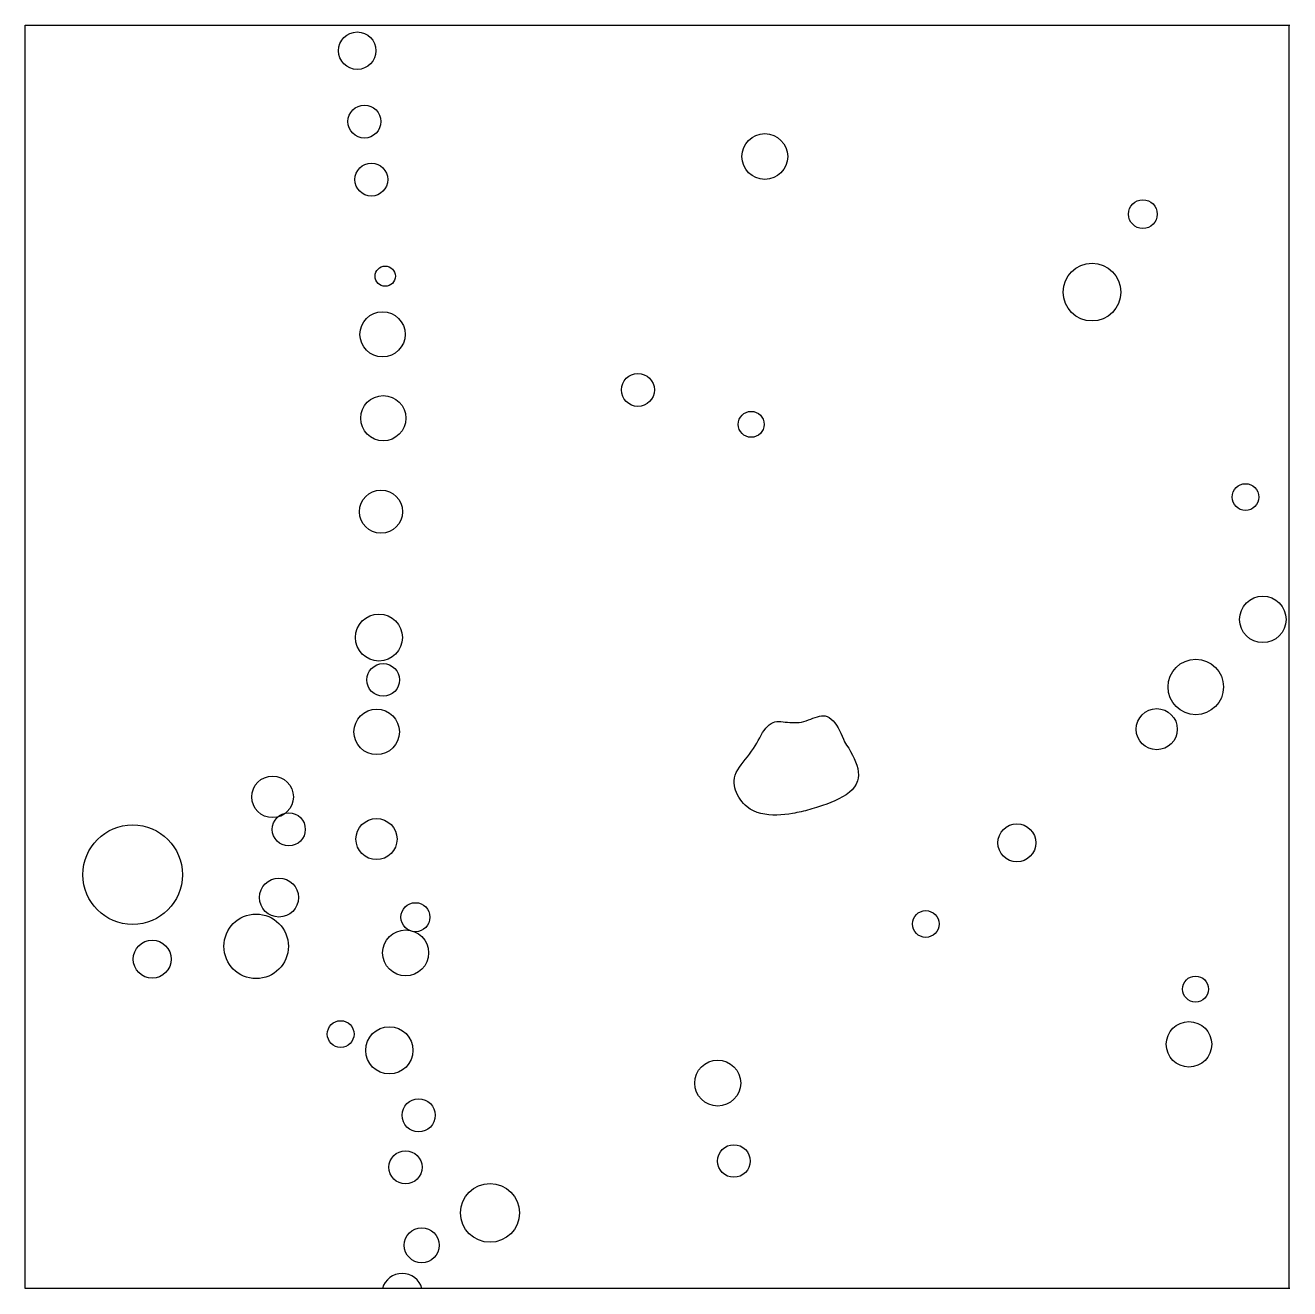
# Model space of a CAD drawing. Extents: x 1.069 to 2.053, y 1.565 to 2.549.
import ezdxf

# ---------------------------------------------------------------- set-up
doc = ezdxf.new("R2010")
doc.units = 0
doc.layers.add('LAYER1', color=7, linetype='CONTINUOUS')
doc.layers.add('LAYER12', color=5, linetype='CONTINUOUS')

msp = doc.modelspace()

# ---------------------------------------------------------------- linework, layer by layer
at = {"layer": 'LAYER1', "color": 7, "linetype": 'CONTINUOUS'}
msp.add_lwpolyline([(1.7063, 1.9913), (1.7079, 1.9888), (1.7095, 1.9863), (1.711, 1.9837), (1.7124, 1.981), (1.7137, 1.9784), (1.7148, 1.9757), (1.7157, 1.9731), (1.7165, 1.9705), (1.7169, 1.968), (1.7171, 1.9655), (1.7169, 1.9631), (1.7164, 1.9609), (1.7154, 1.9584), (1.714, 1.9562), (1.7121, 1.954), (1.71, 1.9521), (1.7075, 1.9502), (1.7047, 1.9485), (1.7018, 1.9469), (1.6988, 1.9454), (1.6956, 1.9441), (1.6924, 1.9428), (1.6892, 1.9417), (1.6861, 1.9407), (1.6843, 1.9401), (1.6826, 1.9396), (1.6809, 1.9391), (1.6792, 1.9386), (1.6775, 1.9381), (1.6759, 1.9377), (1.6742, 1.9373), (1.6726, 1.9369), (1.6709, 1.9366), (1.6692, 1.9362), (1.6675, 1.9359), (1.6658, 1.9356), (1.6628, 1.9351), (1.6597, 1.9348), (1.6566, 1.9345), (1.6535, 1.9343), (1.6504, 1.9343), (1.6473, 1.9345), (1.6442, 1.9349), (1.6412, 1.9355), (1.6383, 1.9363), (1.6355, 1.9375), (1.6329, 1.9389), (1.6304, 1.9407), (1.6289, 1.942), (1.6275, 1.9434), (1.6262, 1.945), (1.625, 1.9466), (1.6239, 1.9483), (1.6229, 1.95), (1.6221, 1.9518), (1.6214, 1.9537), (1.6208, 1.9555), (1.6205, 1.9574), (1.6203, 1.9592), (1.6203, 1.9609), (1.6206, 1.9632), (1.6212, 1.9653), (1.622, 1.9674), (1.6231, 1.9695), (1.6244, 1.9715), (1.6258, 1.9735), (1.6274, 1.9755), (1.629, 1.9776), (1.6306, 1.9796), (1.6323, 1.9818), (1.6339, 1.984), (1.6355, 1.9862), (1.6368, 1.9883), (1.638, 1.9904), (1.6391, 1.9924), (1.6402, 1.9945), (1.6414, 1.9965), (1.6425, 1.9985), (1.6437, 2.0003), (1.6449, 2.0019), (1.6462, 2.0034), (1.6476, 2.0047), (1.6491, 2.0057), (1.6507, 2.0065), (1.6521, 2.0069), (1.6536, 2.0071), (1.6551, 2.0071), (1.6567, 2.0071), (1.6584, 2.007), (1.6601, 2.0068), (1.6619, 2.0066), (1.6637, 2.0065), (1.6655, 2.0063), (1.6673, 2.0063), (1.6691, 2.0063), (1.6709, 2.0065), (1.6728, 2.0068), (1.6746, 2.0072), (1.6765, 2.0078), (1.6782, 2.0084), (1.68, 2.0091), (1.6817, 2.0097), (1.6834, 2.0103), (1.6851, 2.0109), (1.6867, 2.0113), (1.6882, 2.0115), (1.6897, 2.0116), (1.6912, 2.0115), (1.6928, 2.011), (1.6944, 2.0102), (1.6959, 2.0091), (1.6974, 2.0077), (1.6987, 2.0061), (1.7, 2.0043), (1.7012, 2.0023), (1.7023, 2.0002), (1.7034, 1.998), (1.7044, 1.9958), (1.7054, 1.9935), (1.7063, 1.9913)], dxfattribs=at)
for centre, radius in [((1.3269, 2.5296), 0.0146), ((1.3325, 2.4744), 0.0128), ((1.6442, 2.4472), 0.0178), ((1.3379, 2.4292), 0.0128), ((1.9385, 2.4023), 0.0112), ((1.8989, 2.3416), 0.0225), ((1.3487, 2.354), 0.0079), ((1.3466, 2.3087), 0.0176), ((1.5454, 2.2654), 0.0128), ((1.3472, 2.2434), 0.0176), ((1.6336, 2.2386), 0.0101), ((1.3454, 2.1706), 0.0168), ((2.0184, 2.182), 0.0104), ((2.0319, 2.0867), 0.0181), ((1.3438, 2.0726), 0.0183), ((1.3471, 2.0396), 0.0127), ((1.9797, 2.0341), 0.0216), ((1.342, 1.9991), 0.0177), ((1.9493, 2.0012), 0.016), ((1.261, 1.9485), 0.0162), ((1.2736, 1.9232), 0.0129), ((1.3419, 1.9156), 0.016), ((1.1521, 1.8879), 0.0387), ((1.8404, 1.9127), 0.0148), ((1.266, 1.8701), 0.0152), ((1.3722, 1.8548), 0.0113), ((1.2482, 1.8321), 0.0251), ((1.7695, 1.8495), 0.0104), ((1.3646, 1.827), 0.0179), ((1.1673, 1.8221), 0.0148), ((1.9795, 1.7988), 0.0101), ((1.314, 1.7638), 0.0104), ((1.9744, 1.7558), 0.0177), ((1.3519, 1.7511), 0.0184), ((1.6075, 1.7256), 0.0179), ((1.3747, 1.7005), 0.0129), ((1.6201, 1.6649), 0.0127), ((1.3645, 1.66), 0.0129), ((1.4303, 1.6245), 0.0229), ((1.3771, 1.5993), 0.0136)]:
    msp.add_circle(centre, radius, dxfattribs=at)
for start, end in [(15.8127, 164.1873), (164.1873, 164.9706)]:
    msp.add_arc((1.3619, 1.5613), 0.016, start, end, dxfattribs=at)
at = {"layer": 'LAYER12', "color": 5, "linetype": 'CONTINUOUS'}
for points in [[(1.0685, 1.5657), (1.0685, 2.5494)], [(1.0685, 2.5494), (2.0528, 2.5494)], [(1.0685, 2.5494), (1.0685, 2.5494)], [(2.0522, 2.5494), (2.0522, 1.5657)], [(2.0528, 2.5494), (2.0528, 2.5494)], [(2.0528, 2.5494), (2.0528, 2.5494)], [(2.0528, 1.5657), (1.0685, 1.5657)], [(1.0685, 1.5655), (1.0685, 1.5657)], [(2.0522, 1.5657), (2.0522, 1.5655)]]:
    msp.add_lwpolyline(points, dxfattribs=at)

doc.saveas('drawing.dxf')
